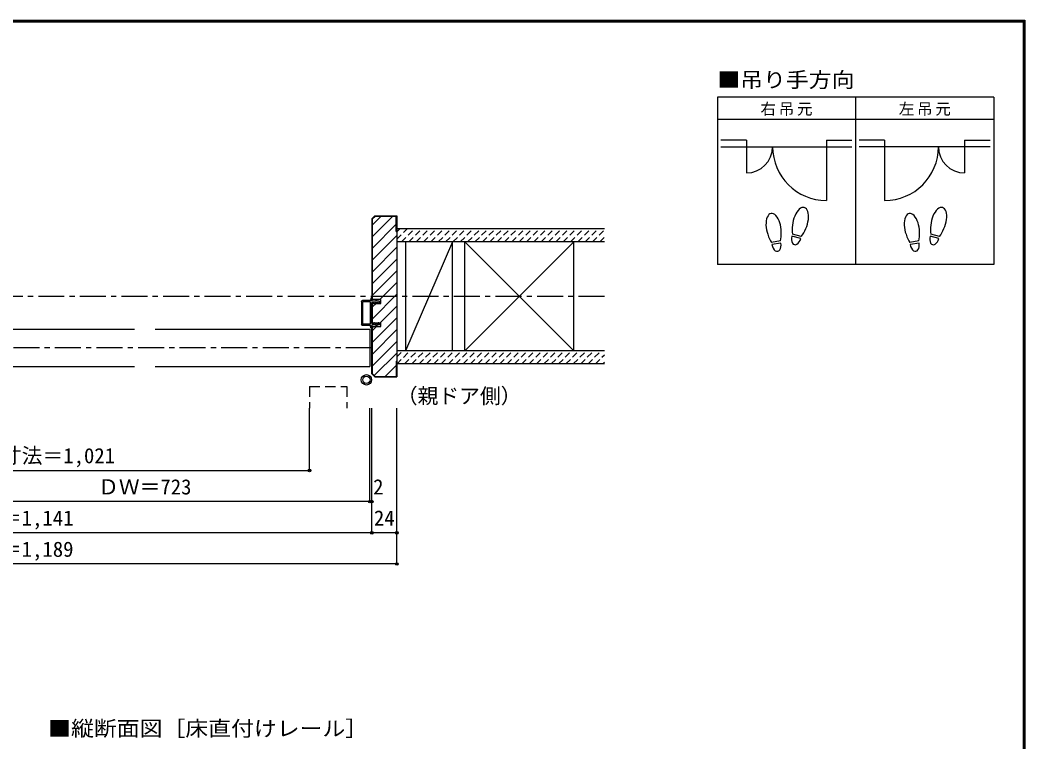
# Model space of a CAD drawing. Units: millimetres at full size, sheet at 1:5; details may follow other scales. Extents: x -973 to 977, y -718 to 696.
# Drawn here: x 10 to 977, y 1 to 696 of the extents above; entities that cross this region are included whole.
import ezdxf
from ezdxf.enums import TextEntityAlignment as Align

# ---------------------------------------------------------------- set-up
doc = ezdxf.new("R2010")
doc.units = ezdxf.units.MM
doc.header["$LTSCALE"] = 5
doc.header["$PDMODE"] = 32
doc.header["$PDSIZE"] = 2.5
for name, pattern in [('CHAIN1', [8, 5, -1, 1, -1]), ('DASHED1', [1.8, 1.2, -0.6]), ('DASHED2', [3, 2, -1])]:
    doc.linetypes.add(name, pattern=pattern)
for name, color, linetype in [('0-0_補助線', 7, 'Continuous'), ('0-1_通り芯', 4, 'CHAIN1'), ('0-2_柱', 3, 'Continuous'), ('0-3_仕上げ', 7, 'Continuous'), ('0-4_枠', 3, 'Continuous'), ('0-6_扉', 6, 'Continuous'), ('0-7_金物', 7, 'Continuous'), ('0-8_戸当り', 3, 'Continuous'), ('0-A_文字', 3, 'Continuous'), ('0-B_寸法', 4, 'Continuous'), ('0-C_ハッチ', 4, 'DASHED1'), ('F-1_枠', 6, 'Continuous')]:
    doc.layers.add(name, color=color, linetype=linetype)
doc.styles.add('ＭＳ ゴシック', font='')
doc.styles.get('ＭＳ ゴシック').set_extended_font_data('MS Gothic')

# ---------------------------------------------------------------- blocks, each defined once
blk = doc.blocks.new('01')
at = {"layer": '0-0_補助線'}
for p, q in [((-14.5, 0.346), (-14.5, -0.449)), ((-14.3, 0.346), (-14.3, -0.449)), ((-12.045, -0.049), (-14.178, 0.444)), ((-12, 0.146), (-14.133, 0.639)), ((-11.475, 5.146), (-12.298, 4.504)), ((-12.175, 4.146), (-11.475, 4.146)), ((-12.045, -0.049), (-11.993, 0.145)), ((-11.475, 0.146), (-12, 0.146)), ((-11.475, 7.146), (-11.475, 5.146)), ((-11.475, 4.146), (-11.475, 0.146)), ((-10.68, 7.55), (-9.257, 6.508)), ((-9.375, 6.146), (-10.075, 6.146)), ((-10.075, 3.146), (-10.075, 6.146)), ((-10.075, 3.146), (-9.252, 2.504)), ((-9.375, 2.146), (-10.075, 2.146)), ((-10.075, 0.146), (-10.075, 2.146)), ((-10.075, 0.146), (10.075, 0.146)), ((10.075, 3.146), (9.252, 2.504)), ((10.68, 7.55), (9.257, 6.508)), ((9.375, 6.146), (10.075, 6.146)), ((9.375, 2.146), (10.075, 2.146)), ((10.075, 3.146), (10.075, 6.146)), ((10.075, 0.146), (10.075, 2.146)), ((11.475, 7.146), (11.475, 5.146)), ((11.475, 5.146), (12.298, 4.504)), ((12.175, 4.146), (11.475, 4.146)), ((11.475, 4.146), (11.475, 0.146)), ((11.475, 0.146), (12, 0.146)), ((12.045, -0.049), (11.993, 0.145)), ((12, 0.146), (14.133, 0.639)), ((12.045, -0.049), (14.178, 0.444)), ((14.3, 0.346), (14.3, -0.449)), ((14.5, 0.346), (14.5, -0.449)), ((-14.265, -0.741), (-12.235, -1.196)), ((-14.222, -0.546), (-12.191, -1.001)), ((-12, -1.488), (-12, -8.854)), ((-11.8, -1.488), (-11.8, -8.854)), ((-11, -9.654), (11, -9.654)), ((-10.6, -1.554), (-10.6, -8.154)), ((-10.3, -1.254), (10.3, -1.254)), ((-10.3, -8.454), (10.3, -8.454)), ((10.6, -1.554), (10.6, -8.154)), ((11.8, -1.488), (11.8, -8.854)), ((12, -1.488), (12, -8.854)), ((14.222, -0.546), (12.191, -1.001)), ((14.265, -0.741), (12.235, -1.196)), ((11, -9.854), (-11, -9.854))]:
    blk.add_line(p, q, dxfattribs=at)
for centre, radius, start, end in [((-14.2, 0.346), 0.3, 77.00048, 180), ((-14.2, 0.346), 0.1, 77.00048, 180), ((-12.175, 4.346), 0.2, 127.96957, 270), ((-10.975, 7.146), 0.5, 53.78053, 180), ((-9.375, 6.346), 0.2, 270, 53.78053), ((-9.375, 2.346), 0.2, 270, 52.03043), ((9.375, 6.346), 0.2, 126.21947, 270), ((9.375, 2.346), 0.2, 127.96957, 270), ((10.975, 7.146), 0.5, 0, 126.21947), ((12.175, 4.346), 0.2, 270, 52.03043), ((14.2, 0.346), 0.3, 0, 102.99952), ((14.2, 0.346), 0.1, 0, 102.99952), ((-14.2, -0.449), 0.3, 180, 257.3929), ((-14.2, -0.449), 0.1, 180, 257.3929), ((-12.3, -1.488), 0.3, 0, 76.0718), ((-12.3, -1.488), 0.5, 0, 76.0718), ((-11, -8.854), 1, 180, 270), ((-11, -8.854), 0.8, 180, 270), ((-10.3, -1.554), 0.3, 90, 180), ((-10.3, -8.154), 0.3, 180, 270), ((10.3, -1.554), 0.3, 0, 90), ((10.3, -8.154), 0.3, 270, 0), ((11, -8.854), 1, 270, 0), ((11, -8.854), 0.8, 270, 0), ((12.3, -1.488), 0.5, 103.9282, 180), ((12.3, -1.488), 0.3, 103.9282, 180), ((14.2, -0.449), 0.1, 282.6071, 0), ((14.2, -0.449), 0.3, 282.6071, 0)]:
    blk.add_arc(centre, radius, start, end, dxfattribs=at)

msp = doc.modelspace()

# ---------------------------------------------------------------- linework, layer by layer
at = {"layer": '0-1_通り芯'}
for p, q in [((572.153, 430), (-562.847, 430)), ((348.153, 380.5), (-338.847, 380.5))]:
    msp.add_line(p, q, dxfattribs=at)
at = {"layer": '0-2_柱'}
for p, q in [((380.653, 482.5), (380.653, 377.5)), ((425.653, 377.5), (425.653, 482.5)), ((437.537, 377.5), (437.537, 482.5)), ((542.537, 377.5), (542.537, 482.5))]:
    msp.add_line(p, q, dxfattribs=at)
at = {"layer": '0-2_柱', "color": 7}
for p, q in [((425.653, 482.5), (380.653, 377.5)), ((437.537, 377.5), (542.537, 482.5)), ((437.537, 482.5), (542.537, 377.5))]:
    msp.add_line(p, q, dxfattribs=at)
at = {"layer": '0-3_仕上げ', "color": 2}
for p, q in [((572.153, 495), (372.153, 495)), ((572.153, 482.5), (372.153, 482.5)), ((572.153, 377.5), (372.153, 377.5)), ((572.153, 365), (372.153, 365))]:
    msp.add_line(p, q, dxfattribs=at)
at = {"layer": '0-4_枠'}
for p, q in [((350.981, 507.5), (348.153, 504.672)), ((348.153, 504.672), (348.153, 427)), ((351.189, 507), (348.653, 504.464)), ((348.653, 427), (348.653, 504.464)), ((350.981, 507.5), (372.153, 507.5)), ((371.653, 507), (351.189, 507)), ((371.653, 492.5), (371.653, 507)), ((372.153, 507.5), (372.153, 352.5)), ((371.653, 492.5), (372.153, 492.5)), ((348.153, 404.7), (348.153, 423.3)), ((348.153, 423.3), (356.653, 423.3)), ((348.653, 404.7), (348.653, 423.3)), ((348.153, 404.7), (356.653, 404.7)), ((348.153, 355.328), (348.153, 401)), ((348.153, 401), (356.653, 401)), ((348.653, 355.536), (348.653, 401)), ((356.653, 401), (356.653, 404.7)), ((371.653, 367.5), (371.653, 353)), ((371.653, 367.5), (372.153, 367.5)), ((350.981, 352.5), (348.153, 355.328)), ((351.189, 353), (348.653, 355.536)), ((350.981, 352.5), (372.153, 352.5)), ((351.189, 353), (371.653, 353))]:
    msp.add_line(p, q, dxfattribs=at)
msp.add_lwpolyline([(356.653, 423.3), (356.653, 427), (348.153, 427)], dxfattribs=at)
at = {"layer": '0-6_扉'}
for p, q in [((-86.884, 398.5), (119.635, 398.5)), ((139.635, 398.5), (346.153, 398.5)), ((346.153, 398.5), (346.153, 362.5)), ((-86.884, 362.5), (119.635, 362.5)), ((139.635, 362.5), (346.153, 362.5))]:
    msp.add_line(p, q, dxfattribs=at)
at = {"layer": '0-6_扉', "linetype": 'DASHED2'}
msp.add_line((288.158, 343.224), (288.158, 322.5), dxfattribs=at)
msp.add_lwpolyline([(288.158, 343.224), (324.158, 343.224), (324.158, 322.5)], dxfattribs=at)
at = {"layer": '0-7_金物'}
for radius in [5, 3.5]:
    msp.add_circle((342.861, 349.672), radius, dxfattribs=at)
at = {"layer": '0-8_戸当り', "color": 2}
for p, q in [((708.639, 580.308), (684.139, 580.308)), ((708.639, 580.308), (708.639, 548.808)), ((785.639, 580.308), (810.139, 580.308)), ((785.639, 580.308), (785.639, 522.208)), ((841.639, 580.308), (817.139, 580.308)), ((841.639, 580.308), (841.639, 522.208)), ((918.639, 580.308), (943.139, 580.308)), ((918.639, 580.308), (918.639, 548.808)), ((684.139, 574.008), (810.139, 574.008)), ((943.139, 574.008), (817.139, 574.008))]:
    msp.add_line(p, q, dxfattribs=at)
at = {"layer": '0-8_戸当り'}
for p, q in [((760.924, 485.706), (752.444, 487.978)), ((761.468, 487.735), (752.987, 490.007)), ((893.924, 485.706), (885.444, 487.978)), ((894.468, 487.735), (885.987, 490.007)), ((741.457, 483.378), (732.811, 481.853)), ((741.822, 481.31), (733.175, 479.785)), ((874.457, 483.378), (865.811, 481.853)), ((874.822, 481.31), (866.175, 479.785))]:
    msp.add_line(p, q, dxfattribs=at)
at = {"layer": '0-8_戸当り', "color": 2}
for centre, radius, start, end in [((708.639, 574.008), 25.2, 270, 0), ((785.639, 574.008), 51.8, 180, 270), ((841.639, 574.008), 51.8, 270, 0), ((918.639, 574.008), 25.2, 180, 270)]:
    msp.add_arc(centre, radius, start, end, dxfattribs=at)
at = {"layer": '0-8_戸当り'}
for centre, major_axis, ratio, start_param, end_param in [((760.713, 501.878), (3.644, 13.601), 0.5, 4.3405914, 8.2257792), ((893.713, 501.878), (3.644, 13.601), 0.5, 4.3405914, 8.2257792), ((734.795, 495.877), (-2.445, 13.867), 0.5, 4.3405914, 8.2257792), ((867.795, 495.877), (-2.445, 13.867), 0.5, 4.3405914, 8.2257792), ((760.609, 501.489), (4.416, 16.48), 0.4, 1.8506333, 2.4428768), ((760.609, 501.489), (4.416, 16.48), 0.4, 3.8403085, 4.432552), ((893.609, 501.489), (4.416, 16.48), 0.4, 1.8506333, 2.4428768), ((893.609, 501.489), (4.416, 16.48), 0.4, 3.8403085, 4.432552), ((734.865, 495.481), (-2.963, 16.802), 0.4, 1.8506333, 2.4428768), ((734.865, 495.481), (-2.963, 16.802), 0.4, 3.8403085, 4.432552), ((756.684, 486.842), (1.894, 7.067), 0.6, 1.5707963, 4.712389), ((867.865, 495.481), (-2.963, 16.802), 0.4, 1.8506333, 2.4428768), ((867.865, 495.481), (-2.963, 16.802), 0.4, 3.8403085, 4.432552), ((889.684, 486.842), (1.894, 7.067), 0.6, 1.5707963, 4.712389), ((737.498, 480.548), (-1.27, 7.205), 0.6, 1.5707963, 4.712389), ((870.498, 480.548), (-1.27, 7.205), 0.6, 1.5707963, 4.712389)]:
    msp.add_ellipse(centre, major_axis=major_axis, ratio=ratio, start_param=start_param, end_param=end_param, dxfattribs=at)
at = {"layer": '0-A_文字'}
for p, q in [((680.639, 621.667), (680.639, 460.667)), ((946.639, 621.667), (680.639, 621.667)), ((813.639, 621.667), (813.639, 460.667)), ((680.639, 600.667), (946.639, 600.667))]:
    msp.add_line(p, q, dxfattribs=at)
msp.add_lwpolyline([(946.639, 621.667), (946.639, 460.667), (680.639, 460.667)], dxfattribs=at)
at = {"layer": '0-B_寸法'}
for p, q in [((288.158, 262.5), (288.158, 322.5)), ((346.153, 232.5), (346.153, 322.5)), ((348.153, 202.5), (348.153, 322.5)), ((372.153, 172.5), (372.153, 322.5)), ((-278.852, 262.5), (288.158, 262.5)), ((348.153, 232.5), (-338.847, 232.5)), ((372.153, 202.5), (-362.847, 202.5)), ((372.153, 172.5), (-362.847, 172.5))]:
    msp.add_line(p, q, dxfattribs=at)
at = {"layer": '0-B_寸法', "color": 7}
for p in [(288.158, 262.5), (346.153, 232.5), (348.153, 232.5), (348.153, 202.5), (372.153, 202.5), (372.153, 172.5)]:
    msp.add_point(p, dxfattribs=at)
at = {"layer": '0-C_ハッチ', "linetype": 'Continuous'}
for p, q in [((356.673, 507), (348.653, 498.98)), ((367.986, 507), (348.653, 487.666)), ((371.653, 499.353), (348.653, 476.353)), ((372.153, 488.539), (348.653, 465.039)), ((372.153, 477.225), (348.653, 453.725)), ((372.153, 465.912), (348.653, 442.412)), ((372.153, 454.598), (348.653, 431.098)), ((372.153, 443.284), (355.869, 427)), ((372.153, 431.97), (348.653, 408.47)), ((352.169, 423.3), (348.653, 419.784)), ((372.153, 420.657), (356.196, 404.7)), ((372.153, 409.343), (348.653, 385.843)), ((352.496, 401), (348.653, 397.157)), ((372.153, 398.029), (348.653, 374.529)), ((372.153, 386.716), (348.653, 363.216)), ((372.153, 375.402), (350.47, 353.719)), ((371.653, 363.588), (361.065, 353))]:
    msp.add_line(p, q, dxfattribs=at)
at = {"layer": '0-C_ハッチ'}
for p, q in [((372.153, 492.101), (375.052, 495)), ((372.153, 485.03), (382.123, 495)), ((376.694, 482.5), (389.194, 495)), ((383.765, 482.5), (396.265, 495)), ((390.836, 482.5), (403.336, 495)), ((397.908, 482.5), (410.408, 495)), ((404.979, 482.5), (417.479, 495)), ((412.05, 482.5), (424.55, 495)), ((419.121, 482.5), (431.621, 495)), ((426.192, 482.5), (438.692, 495)), ((433.263, 482.5), (445.763, 495)), ((440.334, 482.5), (452.834, 495)), ((447.405, 482.5), (459.905, 495)), ((454.476, 482.5), (465.318, 493.341)), ((461.547, 482.5), (474.047, 495)), ((468.618, 482.5), (481.118, 495)), ((475.689, 482.5), (488.189, 495)), ((482.76, 482.5), (495.26, 495)), ((489.831, 482.5), (502.331, 495)), ((496.902, 482.5), (509.402, 495)), ((503.974, 482.5), (516.474, 495)), ((511.045, 482.5), (523.545, 495)), ((518.116, 482.5), (530.616, 495)), ((525.187, 482.5), (537.687, 495)), ((532.258, 482.5), (544.758, 495)), ((539.329, 482.5), (551.829, 495)), ((546.4, 482.5), (558.9, 495)), ((553.471, 482.5), (565.971, 495)), ((560.542, 482.5), (572.153, 494.111)), ((567.613, 482.5), (572.153, 487.04)), ((372.153, 371.893), (377.76, 377.5)), ((372.242, 364.911), (384.831, 377.5)), ((379.402, 365), (391.902, 377.5)), ((386.474, 365), (398.974, 377.5)), ((393.545, 365), (406.045, 377.5)), ((400.616, 365), (413.116, 377.5)), ((407.687, 365), (420.187, 377.5)), ((414.758, 365), (427.258, 377.5)), ((421.829, 365), (434.329, 377.5)), ((428.9, 365), (441.4, 377.5)), ((435.971, 365), (448.471, 377.5)), ((443.042, 365), (455.542, 377.5)), ((450.113, 365), (462.613, 377.5)), ((457.184, 365), (469.684, 377.5)), ((464.255, 365), (476.755, 377.5)), ((471.326, 365), (483.826, 377.5)), ((478.397, 365), (490.897, 377.5)), ((485.469, 365), (497.969, 377.5)), ((492.54, 365), (505.04, 377.5)), ((499.611, 365), (512.111, 377.5)), ((506.682, 365), (519.182, 377.5)), ((513.753, 365), (526.253, 377.5)), ((520.824, 365), (533.324, 377.5)), ((527.895, 365), (540.395, 377.5)), ((534.966, 365), (547.466, 377.5)), ((542.037, 365), (554.537, 377.5)), ((549.108, 365), (561.608, 377.5)), ((556.179, 365), (568.679, 377.5)), ((563.25, 365), (572.153, 373.903)), ((570.321, 365), (572.153, 366.832))]:
    msp.add_line(p, q, dxfattribs=at)
at = {"layer": 'F-1_枠'}
for p, q in [((-973.347, 695.833), (976.653, 695.833)), ((-973.347, 695), (976.653, 695)), ((-973.347, 694.167), (976.653, 694.167)), ((974.986, 695.833), (974.986, -700.833)), ((975.82, 695.833), (975.82, -700.833)), ((976.653, 695.833), (976.653, -700.833))]:
    msp.add_line(p, q, dxfattribs=at)

# ---------------------------------------------------------------- block references
at = {"layer": '0-7_金物', "xscale": -1, "rotation": 270}
msp.add_blockref('01', (348.007, 414), dxfattribs=at)

# ---------------------------------------------------------------- texts
at = {"layer": '0-A_文字', "color": 7, "style": 'ＭＳ ゴシック', "width": 1.1}
for s, p in [('■吊り手方向', (680.639, 626.667)), ('■縦断面図［床直付けレール］', (36.653, 2.5))]:
    msp.add_text(s, height=14.66, dxfattribs=at).set_placement(p, align=Align.BOTTOM_LEFT)
at = {"layer": '0-A_文字', "color": 7, "style": 'ＭＳ ゴシック'}
msp.add_text('（親ドア側）', height=14.66, dxfattribs=at).set_placement((372.153, 322.5), align=Align.BOTTOM_LEFT)
at = {"layer": '0-A_文字', "color": 7, "char_height": 11, "attachment_point": 7, "style": 'ＭＳ ゴシック'}
for s, insert in [('\\T1.17;右吊元', (722.139, 603.667)), ('\\T1.17;左吊元', (855.262, 603.667))]:
    msp.add_mtext(s, dxfattribs=dict(at, insert=insert))
at = {"layer": '0-B_寸法', "color": 7, "style": 'ＭＳ ゴシック'}
for s, p in [('有効開口寸法＝1,021', (-88.847, 265)), ('ＤＷ＝723', (84.635, 235)), ('2', (349.372, 235)), ('枠内＝1,141', (-48.847, 205)), ('24', (350.153, 205)), ('枠外＝1,189', (-48.847, 175))]:
    msp.add_text(s, height=14.66, dxfattribs=at).set_placement(p, align=Align.BOTTOM_LEFT)

doc.saveas('drawing.dxf')
